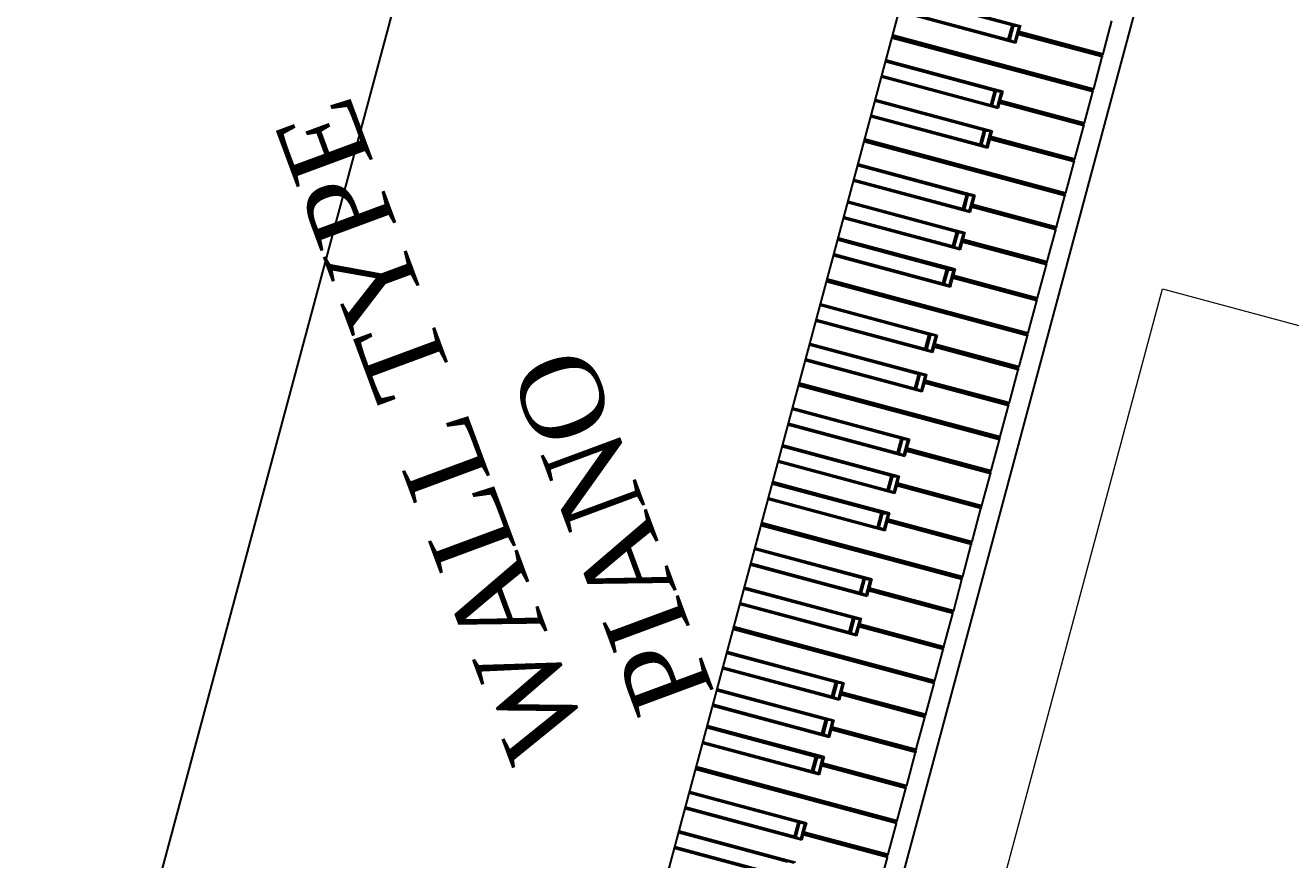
# Model space of a CAD drawing. Header units: millimetres. Extents: x 4980 to 19099, y 3891 to 5773.
# Drawn here: x 11253.5 to 11347.1, y 4398.4 to 4460.1 of the extents above; entities that cross this region are included whole.
import ezdxf

# ---------------------------------------------------------------- set-up
doc = ezdxf.new("R2010")
doc.units = ezdxf.units.MM
for name, color, linetype, lineweight in [('02_03 Stühle 3D_Stift_Nr__7', 7, 'Continuous', 25), ('no3_tefriş izdüşüm', 87, 'Continuous', 15), ('no3_yazı tefriş', 152, 'Continuous', 15)]:
    doc.layers.add(name, color=color, linetype=linetype, lineweight=lineweight)
doc.styles.add('yazı', font='arial.ttf')

# ---------------------------------------------------------------- blocks, each defined once
blk = doc.blocks.new('Piano4[1]', base_point=(-78646.3965, 22935.4099))
at = {"layer": '02_03 Stühle 3D_Stift_Nr__7', "linetype": 'Continuous'}
for p, q in [((-78646.9044, 22934.4132), (-78645.2321, 22935.5101)), ((-78646.715, 22934.2691), (-78645.17, 22935.2824)), ((-78645.5496, 22935.161), (-78645.6142, 22935.2595)), ((-78645.5635, 22935.1504), (-78645.6288, 22935.2499)), ((-78645.6279, 22935.2505), (-78645.5633, 22935.152)), ((-78645.6277, 22935.2506), (-78645.5663, 22935.1581)), ((-78645.6272, 22935.251), (-78645.5663, 22935.1581)), ((-78645.5546, 22935.1657), (-78645.6155, 22935.2586)), ((-78645.5386, 22935.0639), (-78645.6511, 22935.2353)), ((-78645.5383, 22935.0641), (-78645.6507, 22935.2355)), ((-78645.538, 22935.0644), (-78645.6504, 22935.2357)), ((-78645.5378, 22935.0645), (-78645.6502, 22935.2359)), ((-78645.6493, 22935.2364), (-78645.5369, 22935.0651)), ((-78645.6491, 22935.2366), (-78645.5367, 22935.0652)), ((-78645.6489, 22935.2368), (-78645.5364, 22935.0654)), ((-78645.6484, 22935.237), (-78645.536, 22935.0656)), ((-78645.6105, 22935.1291), (-78645.6714, 22935.222)), ((-78645.6061, 22935.1239), (-78645.6707, 22935.2224)), ((-78645.6698, 22935.223), (-78645.6046, 22935.1235)), ((-78645.6194, 22935.1138), (-78645.6846, 22935.2133)), ((-78645.6837, 22935.2139), (-78645.6191, 22935.1154)), ((-78645.6835, 22935.214), (-78645.6222, 22935.1214)), ((-78645.6831, 22935.2143), (-78645.6222, 22935.1214)), ((-78645.6442, 22935.107), (-78645.7051, 22935.1999)), ((-78645.6399, 22935.1018), (-78645.7045, 22935.2003)), ((-78645.7036, 22935.2009), (-78645.6383, 22935.1014)), ((-78645.6531, 22935.0917), (-78645.7183, 22935.1912)), ((-78645.7174, 22935.1918), (-78645.6528, 22935.0933)), ((-78645.7173, 22935.1919), (-78645.6559, 22935.0993)), ((-78645.7168, 22935.1922), (-78645.6559, 22935.0993)), ((-78645.6273, 22935.0058), (-78645.7397, 22935.1771)), ((-78645.627, 22935.006), (-78645.7394, 22935.1774)), ((-78645.6267, 22935.0062), (-78645.7391, 22935.1776)), ((-78645.6265, 22935.0063), (-78645.7389, 22935.1777)), ((-78645.738, 22935.1783), (-78645.6256, 22935.0069)), ((-78645.7378, 22935.1784), (-78645.6254, 22935.0071)), ((-78645.7375, 22935.1786), (-78645.6251, 22935.0072)), ((-78645.7371, 22935.1789), (-78645.6247, 22935.0075)), ((-78645.6992, 22935.0709), (-78645.7601, 22935.1638)), ((-78645.6948, 22935.0657), (-78645.7594, 22935.1642)), ((-78645.7585, 22935.1648), (-78645.6933, 22935.0653)), ((-78645.5663, 22935.1581), (-78645.5546, 22935.1657)), ((-78645.5659, 22935.1575), (-78645.5542, 22935.1651)), ((-78645.5657, 22935.1569), (-78645.5539, 22935.1647)), ((-78645.5654, 22935.1565), (-78645.5535, 22935.1643)), ((-78645.5633, 22935.152), (-78645.5496, 22935.161)), ((-78645.5542, 22935.1651), (-78645.5546, 22935.1657)), ((-78645.5539, 22935.1647), (-78645.5542, 22935.1651)), ((-78645.5535, 22935.1643), (-78645.5539, 22935.1647)), ((-78645.5535, 22935.1643), (-78645.5496, 22935.161)), ((-78645.5481, 22935.1606), (-78645.5533, 22935.1571)), ((-78645.708, 22935.0556), (-78645.7733, 22935.1551)), ((-78645.7724, 22935.1557), (-78645.7078, 22935.0572)), ((-78645.7717, 22935.1562), (-78645.7108, 22935.0633)), ((-78645.5663, 22935.1581), (-78645.5659, 22935.1575)), ((-78645.5659, 22935.1575), (-78645.5657, 22935.1569)), ((-78645.5657, 22935.1569), (-78645.5654, 22935.1565)), ((-78645.5654, 22935.1565), (-78645.5633, 22935.152)), ((-78645.556, 22935.1554), (-78645.5635, 22935.1504)), ((-78645.556, 22935.1554), (-78645.5556, 22935.1556)), ((-78645.5088, 22935.0835), (-78645.556, 22935.1554)), ((-78645.5556, 22935.1556), (-78645.5553, 22935.1558)), ((-78645.5084, 22935.0837), (-78645.5556, 22935.1556)), ((-78645.5553, 22935.1558), (-78645.5551, 22935.1559)), ((-78645.5082, 22935.0839), (-78645.5553, 22935.1558)), ((-78645.508, 22935.0841), (-78645.5551, 22935.1559)), ((-78645.5542, 22935.1565), (-78645.554, 22935.1567)), ((-78645.5542, 22935.1565), (-78645.507, 22935.0847)), ((-78645.554, 22935.1567), (-78645.5537, 22935.1569)), ((-78645.554, 22935.1567), (-78645.5068, 22935.0848)), ((-78645.5537, 22935.1569), (-78645.5533, 22935.1571)), ((-78645.5537, 22935.1569), (-78645.5066, 22935.085)), ((-78645.5533, 22935.1571), (-78645.5062, 22935.0852)), ((-78645.8042, 22935.1349), (-78645.7396, 22935.0364)), ((-78645.804, 22935.135), (-78645.7427, 22935.0424)), ((-78645.8036, 22935.1353), (-78645.7427, 22935.0424)), ((-78645.7309, 22935.0501), (-78645.7918, 22935.143)), ((-78645.7266, 22935.0449), (-78645.7912, 22935.1434)), ((-78645.7903, 22935.144), (-78645.725, 22935.0445)), ((-78645.7628, 22935.0292), (-78645.8237, 22935.1221)), ((-78645.7578, 22935.0244), (-78645.8224, 22935.1229)), ((-78645.8215, 22935.1235), (-78645.7562, 22935.024)), ((-78645.7399, 22935.0347), (-78645.8051, 22935.1342)), ((-78645.6222, 22935.1214), (-78645.6105, 22935.1291)), ((-78645.6218, 22935.1209), (-78645.6101, 22935.1285)), ((-78645.6215, 22935.1204), (-78645.6098, 22935.128)), ((-78645.6212, 22935.1199), (-78645.6094, 22935.1276)), ((-78645.6191, 22935.1154), (-78645.6061, 22935.1239)), ((-78645.6046, 22935.1235), (-78645.6122, 22935.1185)), ((-78645.6101, 22935.1285), (-78645.6105, 22935.1291)), ((-78645.6098, 22935.128), (-78645.6101, 22935.1285)), ((-78645.6094, 22935.1276), (-78645.6098, 22935.128)), ((-78645.6061, 22935.1239), (-78645.6094, 22935.1276)), ((-78645.7717, 22935.0139), (-78645.8369, 22935.1134)), ((-78645.836, 22935.114), (-78645.7714, 22935.0155)), ((-78645.8358, 22935.1141), (-78645.7744, 22935.0216)), ((-78645.8354, 22935.1144), (-78645.7744, 22935.0216)), ((-78645.6222, 22935.1214), (-78645.6218, 22935.1209)), ((-78645.6218, 22935.1209), (-78645.6215, 22935.1204)), ((-78645.6215, 22935.1204), (-78645.6212, 22935.1199)), ((-78645.6212, 22935.1199), (-78645.6191, 22935.1154)), ((-78645.6148, 22935.1168), (-78645.6194, 22935.1138)), ((-78645.6148, 22935.1168), (-78645.6144, 22935.1171)), ((-78645.5676, 22935.0449), (-78645.6148, 22935.1168)), ((-78645.6144, 22935.1171), (-78645.6141, 22935.1172)), ((-78645.5672, 22935.0452), (-78645.6144, 22935.1171)), ((-78645.6141, 22935.1172), (-78645.6139, 22935.1174)), ((-78645.567, 22935.0453), (-78645.6141, 22935.1172)), ((-78645.5667, 22935.0455), (-78645.6139, 22935.1174)), ((-78645.613, 22935.118), (-78645.6128, 22935.1181)), ((-78645.613, 22935.118), (-78645.5658, 22935.0461)), ((-78645.6128, 22935.1181), (-78645.6125, 22935.1183)), ((-78645.6128, 22935.1181), (-78645.5657, 22935.0462)), ((-78645.6122, 22935.1185), (-78645.6125, 22935.1183)), ((-78645.6125, 22935.1183), (-78645.5654, 22935.0464)), ((-78645.6122, 22935.1185), (-78645.565, 22935.0466)), ((-78645.7468, 22934.9274), (-78645.8592, 22935.0988)), ((-78645.7465, 22934.9276), (-78645.8589, 22935.099)), ((-78645.7461, 22934.9278), (-78645.8586, 22935.0992)), ((-78645.7459, 22934.928), (-78645.8583, 22935.0994)), ((-78645.8574, 22935.1), (-78645.745, 22934.9286)), ((-78645.8572, 22935.1001), (-78645.7448, 22934.9287)), ((-78645.8569, 22935.1003), (-78645.7445, 22934.9289)), ((-78645.8566, 22935.1005), (-78645.7442, 22934.9291)), ((-78645.6559, 22935.0993), (-78645.6442, 22935.107)), ((-78645.6559, 22935.0993), (-78645.6555, 22935.0987)), ((-78645.6555, 22935.0987), (-78645.6438, 22935.1064)), ((-78645.6555, 22935.0987), (-78645.6553, 22935.0982)), ((-78645.6553, 22935.0982), (-78645.6435, 22935.1059)), ((-78645.6553, 22935.0982), (-78645.655, 22935.0977)), ((-78645.655, 22935.0977), (-78645.6432, 22935.1055)), ((-78645.6528, 22935.0933), (-78645.655, 22935.0977)), ((-78645.6528, 22935.0933), (-78645.6399, 22935.1018)), ((-78645.6452, 22935.0969), (-78645.6449, 22935.097)), ((-78645.6449, 22935.097), (-78645.6447, 22935.0972)), ((-78645.5978, 22935.0252), (-78645.6449, 22935.097)), ((-78645.5975, 22935.0253), (-78645.6447, 22935.0972)), ((-78645.6438, 22935.1064), (-78645.6442, 22935.107)), ((-78645.6435, 22935.1059), (-78645.6438, 22935.1064)), ((-78645.6438, 22935.0978), (-78645.6435, 22935.0979)), ((-78645.6438, 22935.0978), (-78645.5966, 22935.0259)), ((-78645.6432, 22935.1055), (-78645.6435, 22935.1059)), ((-78645.6435, 22935.0979), (-78645.6433, 22935.0981)), ((-78645.6435, 22935.0979), (-78645.5964, 22935.0261)), ((-78645.6429, 22935.0984), (-78645.6433, 22935.0981)), ((-78645.6433, 22935.0981), (-78645.5961, 22935.0262)), ((-78645.6399, 22935.1018), (-78645.6432, 22935.1055)), ((-78645.6383, 22935.1014), (-78645.6429, 22935.0984)), ((-78645.6429, 22935.0984), (-78645.5957, 22935.0265)), ((-78645.5062, 22935.0852), (-78645.4781, 22935.1037)), ((-78645.8186, 22934.9926), (-78645.8795, 22935.0855)), ((-78645.8143, 22934.9874), (-78645.8789, 22935.0859)), ((-78645.878, 22935.0865), (-78645.8127, 22934.987)), ((-78645.6456, 22935.0966), (-78645.6531, 22935.0917)), ((-78645.6456, 22935.0966), (-78645.6452, 22935.0969)), ((-78645.5984, 22935.0247), (-78645.6456, 22935.0966)), ((-78645.598, 22935.025), (-78645.6452, 22935.0969)), ((-78645.5068, 22935.0848), (-78645.507, 22935.0847)), ((-78645.5068, 22935.0848), (-78645.5066, 22935.085)), ((-78645.5062, 22935.0852), (-78645.5066, 22935.085)), ((-78645.8275, 22934.9773), (-78645.8928, 22935.0768)), ((-78645.8919, 22935.0774), (-78645.8273, 22934.9789)), ((-78645.8917, 22935.0775), (-78645.8303, 22934.9849)), ((-78645.8912, 22935.0778), (-78645.8303, 22934.9849)), ((-78645.536, 22935.0656), (-78645.5088, 22935.0835)), ((-78645.5088, 22935.0835), (-78645.5084, 22935.0837)), ((-78645.5082, 22935.0839), (-78645.5084, 22935.0837)), ((-78645.508, 22935.0841), (-78645.5082, 22935.0839)), ((-78645.8523, 22934.9705), (-78645.9133, 22935.0633)), ((-78645.848, 22934.9653), (-78645.9126, 22935.0638)), ((-78645.9117, 22935.0644), (-78645.8464, 22934.9649)), ((-78645.7108, 22935.0633), (-78645.6992, 22935.0709)), ((-78645.7108, 22935.0633), (-78645.7104, 22935.0627)), ((-78645.7104, 22935.0627), (-78645.6988, 22935.0703)), ((-78645.7101, 22935.0622), (-78645.7104, 22935.0627)), ((-78645.7101, 22935.0622), (-78645.6985, 22935.0699)), ((-78645.7098, 22935.0617), (-78645.7101, 22935.0622)), ((-78645.7098, 22935.0617), (-78645.6981, 22935.0695)), ((-78645.7098, 22935.0617), (-78645.7078, 22935.0572)), ((-78645.7078, 22935.0572), (-78645.6948, 22935.0657)), ((-78645.7017, 22935.0598), (-78645.7015, 22935.0599)), ((-78645.7017, 22935.0598), (-78645.6545, 22934.9879)), ((-78645.7015, 22935.0599), (-78645.7012, 22935.0601)), ((-78645.7015, 22935.0599), (-78645.6544, 22934.988)), ((-78645.7009, 22935.0603), (-78645.7012, 22935.0601)), ((-78645.7012, 22935.0601), (-78645.654, 22934.9883)), ((-78645.6933, 22935.0653), (-78645.7009, 22935.0603)), ((-78645.7009, 22935.0603), (-78645.6537, 22934.9885)), ((-78645.6988, 22935.0703), (-78645.6992, 22935.0709)), ((-78645.6992, 22935.0709), (-78645.6981, 22935.0695)), ((-78645.6985, 22935.0699), (-78645.6988, 22935.0703)), ((-78645.6981, 22935.0695), (-78645.6985, 22935.0699)), ((-78645.6981, 22935.0695), (-78645.6948, 22935.0657)), ((-78645.565, 22935.0466), (-78645.5386, 22935.0639)), ((-78645.5386, 22935.0639), (-78645.5383, 22935.0641)), ((-78645.538, 22935.0644), (-78645.5383, 22935.0641)), ((-78645.538, 22935.0644), (-78645.5378, 22935.0645)), ((-78645.5369, 22935.0651), (-78645.5367, 22935.0652)), ((-78645.5367, 22935.0652), (-78645.5364, 22935.0654)), ((-78645.5364, 22935.0654), (-78645.536, 22935.0656)), ((-78645.8612, 22934.9552), (-78645.9265, 22935.0547)), ((-78645.9256, 22935.0553), (-78645.861, 22934.9567)), ((-78645.9254, 22935.0554), (-78645.864, 22934.9628)), ((-78645.9249, 22935.0557), (-78645.864, 22934.9628)), ((-78645.7427, 22935.0424), (-78645.7309, 22935.0501)), ((-78645.7423, 22935.0418), (-78645.7305, 22935.0495)), ((-78645.742, 22935.0413), (-78645.7302, 22935.049)), ((-78645.7417, 22935.0409), (-78645.7299, 22935.0486)), ((-78645.7305, 22935.0495), (-78645.7309, 22935.0501)), ((-78645.7302, 22935.049), (-78645.7305, 22935.0495)), ((-78645.7299, 22935.0486), (-78645.7302, 22935.049)), ((-78645.7299, 22935.0486), (-78645.7266, 22935.0449)), ((-78645.7035, 22935.0586), (-78645.708, 22935.0556)), ((-78645.7035, 22935.0586), (-78645.7031, 22935.0589)), ((-78645.6563, 22934.9868), (-78645.7035, 22935.0586)), ((-78645.7031, 22935.0589), (-78645.7028, 22935.0591)), ((-78645.6559, 22934.987), (-78645.7031, 22935.0589)), ((-78645.7028, 22935.0591), (-78645.7026, 22935.0592)), ((-78645.6557, 22934.9872), (-78645.7028, 22935.0591)), ((-78645.6554, 22934.9873), (-78645.7026, 22935.0592)), ((-78645.8355, 22934.8692), (-78645.9479, 22935.0406)), ((-78645.8351, 22934.8695), (-78645.9475, 22935.0409)), ((-78645.8348, 22934.8697), (-78645.9472, 22935.0411)), ((-78645.8346, 22934.8698), (-78645.947, 22935.0412)), ((-78645.9461, 22935.0418), (-78645.8337, 22934.8704)), ((-78645.9459, 22935.0419), (-78645.8335, 22934.8705)), ((-78645.9456, 22935.0421), (-78645.8332, 22934.8707)), ((-78645.9453, 22935.0423), (-78645.8329, 22934.871)), ((-78645.7427, 22935.0424), (-78645.7423, 22935.0418)), ((-78645.7423, 22935.0418), (-78645.742, 22935.0413)), ((-78645.742, 22935.0413), (-78645.7417, 22935.0409)), ((-78645.7417, 22935.0409), (-78645.7396, 22935.0364)), ((-78645.7334, 22935.039), (-78645.7399, 22935.0347)), ((-78645.7396, 22935.0364), (-78645.7266, 22935.0449)), ((-78645.7334, 22935.039), (-78645.7329, 22935.0393)), ((-78645.6862, 22934.9671), (-78645.7334, 22935.039)), ((-78645.7329, 22935.0393), (-78645.7326, 22935.0395)), ((-78645.6858, 22934.9674), (-78645.7329, 22935.0393)), ((-78645.7326, 22935.0395), (-78645.7325, 22935.0396)), ((-78645.6855, 22934.9676), (-78645.7326, 22935.0395)), ((-78645.6853, 22934.9677), (-78645.7325, 22935.0396)), ((-78645.7316, 22935.0402), (-78645.7313, 22935.0404)), ((-78645.7316, 22935.0402), (-78645.6844, 22934.9683)), ((-78645.7313, 22935.0404), (-78645.7311, 22935.0405)), ((-78645.7313, 22935.0404), (-78645.6842, 22934.9685)), ((-78645.7307, 22935.0408), (-78645.7311, 22935.0405)), ((-78645.7311, 22935.0405), (-78645.6839, 22934.9686)), ((-78645.725, 22935.0445), (-78645.7307, 22935.0408)), ((-78645.7307, 22935.0408), (-78645.6835, 22934.9689)), ((-78645.5957, 22935.0265), (-78645.5676, 22935.0449)), ((-78645.5672, 22935.0452), (-78645.5676, 22935.0449)), ((-78645.567, 22935.0453), (-78645.5672, 22935.0452)), ((-78645.5667, 22935.0455), (-78645.567, 22935.0453)), ((-78645.5658, 22935.0461), (-78645.5657, 22935.0462)), ((-78645.5657, 22935.0462), (-78645.5654, 22935.0464)), ((-78645.5654, 22935.0464), (-78645.565, 22935.0466)), ((-78645.9073, 22934.9344), (-78645.9682, 22935.0273)), ((-78645.903, 22934.9292), (-78645.9676, 22935.0277)), ((-78645.9667, 22935.0283), (-78645.9014, 22934.9288)), ((-78645.7744, 22935.0216), (-78645.7628, 22935.0292)), ((-78645.7741, 22935.021), (-78645.7624, 22935.0286)), ((-78645.7737, 22935.0205), (-78645.7621, 22935.0281)), ((-78645.7735, 22935.02), (-78645.7617, 22935.0277)), ((-78645.7714, 22935.0155), (-78645.7578, 22935.0244)), ((-78645.7624, 22935.0286), (-78645.7628, 22935.0292)), ((-78645.7621, 22935.0281), (-78645.7624, 22935.0286)), ((-78645.7617, 22935.0277), (-78645.7621, 22935.0281)), ((-78645.7617, 22935.0277), (-78645.7578, 22935.0244)), ((-78645.7562, 22935.024), (-78645.7614, 22935.0206)), ((-78645.6247, 22935.0075), (-78645.5984, 22935.0247)), ((-78645.598, 22935.025), (-78645.5984, 22935.0247)), ((-78645.5978, 22935.0252), (-78645.598, 22935.025)), ((-78645.5975, 22935.0253), (-78645.5978, 22935.0252)), ((-78645.5966, 22935.0259), (-78645.5964, 22935.0261)), ((-78645.5964, 22935.0261), (-78645.5961, 22935.0262)), ((-78645.5961, 22935.0262), (-78645.5957, 22935.0265)), ((-78645.9162, 22934.9191), (-78645.9815, 22935.0186)), ((-78645.9806, 22935.0192), (-78645.9159, 22934.9207)), ((-78645.9799, 22935.0196), (-78645.919, 22934.9268)), ((-78645.7744, 22935.0216), (-78645.7741, 22935.021)), ((-78645.7741, 22935.021), (-78645.7737, 22935.0205)), ((-78645.7737, 22935.0205), (-78645.7735, 22935.02)), ((-78645.7714, 22935.0155), (-78645.7735, 22935.02)), ((-78645.7641, 22935.0189), (-78645.7717, 22935.0139)), ((-78645.7641, 22935.0189), (-78645.7637, 22935.0191)), ((-78645.7169, 22934.947), (-78645.7641, 22935.0189)), ((-78645.7637, 22935.0191), (-78645.7634, 22935.0193)), ((-78645.7166, 22934.9472), (-78645.7637, 22935.0191)), ((-78645.7634, 22935.0193), (-78645.7632, 22935.0194)), ((-78645.7163, 22934.9474), (-78645.7634, 22935.0193)), ((-78645.7161, 22934.9475), (-78645.7632, 22935.0194)), ((-78645.7623, 22935.02), (-78645.7621, 22935.0202)), ((-78645.7623, 22935.02), (-78645.7152, 22934.9481)), ((-78645.7621, 22935.0202), (-78645.7619, 22935.0203)), ((-78645.7621, 22935.0202), (-78645.715, 22934.9483)), ((-78645.7614, 22935.0206), (-78645.7619, 22935.0203)), ((-78645.7619, 22935.0203), (-78645.7147, 22934.9485)), ((-78645.7614, 22935.0206), (-78645.7143, 22934.9487)), ((-78645.948, 22934.8983), (-78646.0132, 22934.9978)), ((-78646.0123, 22934.9984), (-78645.9477, 22934.8999)), ((-78646.0121, 22934.9985), (-78645.9508, 22934.9059)), ((-78646.0117, 22934.9988), (-78645.9508, 22934.9059)), ((-78645.9391, 22934.9136), (-78646, 22935.0065)), ((-78645.9347, 22934.9084), (-78645.9993, 22935.0069)), ((-78645.9984, 22935.0075), (-78645.9332, 22934.908)), ((-78645.6537, 22934.9885), (-78645.6273, 22935.0058)), ((-78645.627, 22935.006), (-78645.6273, 22935.0058)), ((-78645.6267, 22935.0062), (-78645.627, 22935.006)), ((-78645.6267, 22935.0062), (-78645.6265, 22935.0063)), ((-78645.6256, 22935.0069), (-78645.6254, 22935.0071)), ((-78645.6254, 22935.0071), (-78645.6251, 22935.0072)), ((-78645.6251, 22935.0072), (-78645.6247, 22935.0075)), ((-78645.9709, 22934.8927), (-78646.0318, 22934.9856)), ((-78645.9659, 22934.8879), (-78646.0305, 22934.9864)), ((-78646.0296, 22934.987), (-78645.9644, 22934.8875)), ((-78645.8303, 22934.9849), (-78645.8186, 22934.9926)), ((-78645.8303, 22934.9849), (-78645.8299, 22934.9843)), ((-78645.8299, 22934.9843), (-78645.8182, 22934.992)), ((-78645.8296, 22934.9838), (-78645.8178, 22934.9916)), ((-78645.8293, 22934.9834), (-78645.8175, 22934.9911)), ((-78645.8273, 22934.9789), (-78645.8143, 22934.9874)), ((-78645.8127, 22934.987), (-78645.8202, 22934.982)), ((-78645.8182, 22934.992), (-78645.8186, 22934.9926)), ((-78645.8178, 22934.9916), (-78645.8182, 22934.992)), ((-78645.8175, 22934.9911), (-78645.8178, 22934.9916)), ((-78645.8143, 22934.9874), (-78645.8175, 22934.9911)), ((-78645.6835, 22934.9689), (-78645.6563, 22934.9868)), ((-78645.6563, 22934.9868), (-78645.6559, 22934.987)), ((-78645.6557, 22934.9872), (-78645.6559, 22934.987)), ((-78645.6554, 22934.9873), (-78645.6557, 22934.9872)), ((-78645.6544, 22934.988), (-78645.6545, 22934.9879)), ((-78645.6544, 22934.988), (-78645.654, 22934.9883)), ((-78645.654, 22934.9883), (-78645.6537, 22934.9885)), ((-78645.9798, 22934.8774), (-78646.0451, 22934.9769)), ((-78646.0442, 22934.9775), (-78645.9796, 22934.879)), ((-78646.044, 22934.9776), (-78645.9826, 22934.885)), ((-78646.0435, 22934.9779), (-78645.9826, 22934.885)), ((-78645.8299, 22934.9843), (-78645.8296, 22934.9838)), ((-78645.8296, 22934.9838), (-78645.8293, 22934.9834)), ((-78645.8293, 22934.9834), (-78645.8273, 22934.9789)), ((-78645.8229, 22934.9803), (-78645.8275, 22934.9773)), ((-78645.8229, 22934.9803), (-78645.8225, 22934.9805)), ((-78645.7758, 22934.9084), (-78645.8229, 22934.9803)), ((-78645.8225, 22934.9805), (-78645.8223, 22934.9807)), ((-78645.7754, 22934.9087), (-78645.8225, 22934.9805)), ((-78645.8223, 22934.9807), (-78645.822, 22934.9809)), ((-78645.7751, 22934.9088), (-78645.8223, 22934.9807)), ((-78645.7749, 22934.909), (-78645.822, 22934.9809)), ((-78645.8211, 22934.9815), (-78645.8209, 22934.9816)), ((-78645.8211, 22934.9815), (-78645.774, 22934.9096)), ((-78645.8209, 22934.9816), (-78645.8206, 22934.9818)), ((-78645.8209, 22934.9816), (-78645.7737, 22934.9097)), ((-78645.8202, 22934.982), (-78645.8206, 22934.9818)), ((-78645.8206, 22934.9818), (-78645.7735, 22934.9099)), ((-78645.8202, 22934.982), (-78645.7731, 22934.9102)), ((-78645.955, 22934.7909), (-78646.0674, 22934.9623)), ((-78645.9545, 22934.7912), (-78646.0669, 22934.9625)), ((-78645.9543, 22934.7913), (-78646.0667, 22934.9627)), ((-78645.9541, 22934.7915), (-78646.0665, 22934.9629)), ((-78646.0656, 22934.9635), (-78645.9532, 22934.7921)), ((-78646.0654, 22934.9636), (-78645.953, 22934.7922)), ((-78646.0651, 22934.9638), (-78645.9527, 22934.7924)), ((-78646.0647, 22934.964), (-78645.9523, 22934.7927)), ((-78645.864, 22934.9628), (-78645.8523, 22934.9705)), ((-78645.864, 22934.9628), (-78645.8636, 22934.9622)), ((-78645.8636, 22934.9622), (-78645.852, 22934.9699)), ((-78645.8636, 22934.9622), (-78645.8633, 22934.9617)), ((-78645.8633, 22934.9617), (-78645.8516, 22934.9694)), ((-78645.8633, 22934.9617), (-78645.8631, 22934.9612)), ((-78645.8631, 22934.9612), (-78645.8513, 22934.9689)), ((-78645.861, 22934.9567), (-78645.8631, 22934.9612)), ((-78645.8536, 22934.9601), (-78645.8612, 22934.9552)), ((-78645.861, 22934.9567), (-78645.848, 22934.9653)), ((-78645.8536, 22934.9601), (-78645.8533, 22934.9603)), ((-78645.8065, 22934.8883), (-78645.8536, 22934.9601)), ((-78645.8533, 22934.9603), (-78645.853, 22934.9606)), ((-78645.8062, 22934.8885), (-78645.8533, 22934.9603)), ((-78645.853, 22934.9606), (-78645.8528, 22934.9607)), ((-78645.8058, 22934.8887), (-78645.853, 22934.9606)), ((-78645.8057, 22934.8888), (-78645.8528, 22934.9607)), ((-78645.852, 22934.9699), (-78645.8523, 22934.9705)), ((-78645.8516, 22934.9694), (-78645.852, 22934.9699)), ((-78645.8519, 22934.9613), (-78645.8517, 22934.9614)), ((-78645.8519, 22934.9613), (-78645.8048, 22934.8894)), ((-78645.8517, 22934.9614), (-78645.8514, 22934.9616)), ((-78645.8517, 22934.9614), (-78645.8045, 22934.8895)), ((-78645.8513, 22934.9689), (-78645.8516, 22934.9694)), ((-78645.851, 22934.9618), (-78645.8514, 22934.9616)), ((-78645.8514, 22934.9616), (-78645.8043, 22934.8897)), ((-78645.848, 22934.9653), (-78645.8513, 22934.9689)), ((-78645.8464, 22934.9649), (-78645.851, 22934.9618)), ((-78645.851, 22934.9618), (-78645.8039, 22934.89)), ((-78645.7143, 22934.9487), (-78645.6862, 22934.9671)), ((-78645.6862, 22934.9671), (-78645.6858, 22934.9674)), ((-78645.6855, 22934.9676), (-78645.6858, 22934.9674)), ((-78645.6853, 22934.9677), (-78645.6855, 22934.9676)), ((-78645.6844, 22934.9683), (-78645.6842, 22934.9685)), ((-78645.6842, 22934.9685), (-78645.6839, 22934.9686)), ((-78645.6839, 22934.9686), (-78645.6835, 22934.9689)), ((-78646.0267, 22934.8561), (-78646.0876, 22934.949)), ((-78646.0224, 22934.8509), (-78646.087, 22934.9494)), ((-78646.0861, 22934.95), (-78646.0208, 22934.8505)), ((-78645.7163, 22934.9474), (-78645.7166, 22934.9472)), ((-78645.7161, 22934.9475), (-78645.7163, 22934.9474)), ((-78645.7152, 22934.9481), (-78645.715, 22934.9483)), ((-78645.715, 22934.9483), (-78645.7147, 22934.9485)), ((-78645.7147, 22934.9485), (-78645.7143, 22934.9487)), ((-78646.0357, 22934.8408), (-78646.1009, 22934.9403)), ((-78646.0999, 22934.9409), (-78646.0353, 22934.8424)), ((-78646.0381, 22934.8478), (-78646.0998, 22934.941)), ((-78646.0997, 22934.941), (-78646.0384, 22934.8485)), ((-78646.0993, 22934.9413), (-78646.0384, 22934.8485)), ((-78645.7442, 22934.9291), (-78645.7169, 22934.947)), ((-78645.7169, 22934.947), (-78645.7166, 22934.9472)), ((-78646.0605, 22934.8339), (-78646.1214, 22934.9268)), ((-78646.0562, 22934.8287), (-78646.1208, 22934.9272)), ((-78646.1199, 22934.9278), (-78646.0546, 22934.8283)), ((-78645.919, 22934.9268), (-78645.9073, 22934.9344)), ((-78645.919, 22934.9268), (-78645.9186, 22934.9262)), ((-78645.9186, 22934.9262), (-78645.9068, 22934.9339)), ((-78645.9183, 22934.9257), (-78645.9186, 22934.9262)), ((-78645.9183, 22934.9257), (-78645.9065, 22934.9334)), ((-78645.918, 22934.9252), (-78645.9183, 22934.9257)), ((-78645.918, 22934.9252), (-78645.9062, 22934.9329)), ((-78645.918, 22934.9252), (-78645.9159, 22934.9207)), ((-78645.9159, 22934.9207), (-78645.903, 22934.9292)), ((-78645.9112, 22934.9224), (-78645.911, 22934.9225)), ((-78645.911, 22934.9225), (-78645.9107, 22934.9227)), ((-78645.8638, 22934.8507), (-78645.911, 22934.9225)), ((-78645.8636, 22934.8508), (-78645.9107, 22934.9227)), ((-78645.9098, 22934.9233), (-78645.9096, 22934.9234)), ((-78645.9098, 22934.9233), (-78645.8627, 22934.8514)), ((-78645.9096, 22934.9234), (-78645.9093, 22934.9236)), ((-78645.9096, 22934.9234), (-78645.8624, 22934.8516)), ((-78645.9089, 22934.9239), (-78645.9093, 22934.9236)), ((-78645.9093, 22934.9236), (-78645.8622, 22934.8517)), ((-78645.9014, 22934.9288), (-78645.9089, 22934.9239)), ((-78645.9089, 22934.9239), (-78645.8618, 22934.852)), ((-78645.9068, 22934.9339), (-78645.9073, 22934.9344)), ((-78645.9065, 22934.9334), (-78645.9068, 22934.9339)), ((-78645.9062, 22934.9329), (-78645.9065, 22934.9334)), ((-78645.9062, 22934.9329), (-78645.903, 22934.9292)), ((-78645.7731, 22934.9102), (-78645.7468, 22934.9274)), ((-78645.7465, 22934.9276), (-78645.7468, 22934.9274)), ((-78645.7461, 22934.9278), (-78645.7465, 22934.9276)), ((-78645.7461, 22934.9278), (-78645.7459, 22934.928)), ((-78645.745, 22934.9286), (-78645.7448, 22934.9287)), ((-78645.7448, 22934.9287), (-78645.7445, 22934.9289)), ((-78645.7445, 22934.9289), (-78645.7442, 22934.9291)), ((-78646.0694, 22934.8186), (-78646.1346, 22934.9181)), ((-78646.1337, 22934.9187), (-78646.0691, 22934.8202)), ((-78646.1335, 22934.9189), (-78646.0722, 22934.8263)), ((-78646.1331, 22934.9192), (-78646.0722, 22934.8263)), ((-78645.9508, 22934.9059), (-78645.9391, 22934.9136)), ((-78645.9504, 22934.9053), (-78645.9387, 22934.913)), ((-78645.95, 22934.9048), (-78645.9384, 22934.9125)), ((-78645.9498, 22934.9043), (-78645.9381, 22934.9121)), ((-78645.9387, 22934.913), (-78645.9391, 22934.9136)), ((-78645.9384, 22934.9125), (-78645.9387, 22934.913)), ((-78645.9381, 22934.9121), (-78645.9384, 22934.9125)), ((-78645.9381, 22934.9121), (-78645.9347, 22934.9084)), ((-78645.9116, 22934.9221), (-78645.9162, 22934.9191)), ((-78645.9116, 22934.9221), (-78645.9112, 22934.9224)), ((-78645.8645, 22934.8502), (-78645.9116, 22934.9221)), ((-78645.8641, 22934.8505), (-78645.9112, 22934.9224)), ((-78645.7735, 22934.9099), (-78645.7731, 22934.9102)), ((-78646.0436, 22934.7327), (-78646.156, 22934.9041)), ((-78646.0432, 22934.733), (-78646.1556, 22934.9044)), ((-78646.043, 22934.7332), (-78646.1554, 22934.9045)), ((-78646.0427, 22934.7333), (-78646.1551, 22934.9047)), ((-78646.1542, 22934.9053), (-78646.0418, 22934.7339)), ((-78646.1541, 22934.9054), (-78646.0417, 22934.734)), ((-78646.1538, 22934.9056), (-78646.0413, 22934.7342)), ((-78646.1533, 22934.9059), (-78646.0409, 22934.7345)), ((-78645.9508, 22934.9059), (-78645.9504, 22934.9053)), ((-78645.9504, 22934.9053), (-78645.95, 22934.9048)), ((-78645.95, 22934.9048), (-78645.9498, 22934.9043)), ((-78645.9498, 22934.9043), (-78645.9477, 22934.8999)), ((-78645.9414, 22934.9026), (-78645.948, 22934.8983)), ((-78645.9477, 22934.8999), (-78645.9347, 22934.9084)), ((-78645.9414, 22934.9026), (-78645.9411, 22934.9028)), ((-78645.8943, 22934.8307), (-78645.9414, 22934.9026)), ((-78645.9411, 22934.9028), (-78645.9408, 22934.903)), ((-78645.8939, 22934.8309), (-78645.9411, 22934.9028)), ((-78645.9408, 22934.903), (-78645.9406, 22934.9031)), ((-78645.8936, 22934.8311), (-78645.9408, 22934.903)), ((-78645.8935, 22934.8312), (-78645.9406, 22934.9031)), ((-78645.9397, 22934.9037), (-78645.9395, 22934.9038)), ((-78645.9397, 22934.9037), (-78645.8926, 22934.8318)), ((-78645.9395, 22934.9038), (-78645.9392, 22934.904)), ((-78645.9395, 22934.9038), (-78645.8923, 22934.832)), ((-78645.9388, 22934.9043), (-78645.9392, 22934.904)), ((-78645.9392, 22934.904), (-78645.8921, 22934.8321)), ((-78645.9332, 22934.908), (-78645.9388, 22934.9043)), ((-78645.9388, 22934.9043), (-78645.8917, 22934.8324)), ((-78645.8039, 22934.89), (-78645.7758, 22934.9084)), ((-78645.7754, 22934.9087), (-78645.7758, 22934.9084)), ((-78645.7751, 22934.9088), (-78645.7754, 22934.9087)), ((-78645.7749, 22934.909), (-78645.7751, 22934.9088)), ((-78645.7737, 22934.9097), (-78645.774, 22934.9096)), ((-78645.7737, 22934.9097), (-78645.7735, 22934.9099)), ((-78646.1154, 22934.7979), (-78646.1763, 22934.8908)), ((-78646.111, 22934.7927), (-78646.1756, 22934.8913)), ((-78646.1747, 22934.8918), (-78646.1095, 22934.7923)), ((-78645.9826, 22934.885), (-78645.9709, 22934.8927)), ((-78645.9826, 22934.885), (-78645.9822, 22934.8844)), ((-78645.9822, 22934.8844), (-78645.9705, 22934.8921)), ((-78645.9819, 22934.884), (-78645.9701, 22934.8917)), ((-78645.9816, 22934.8835), (-78645.9698, 22934.8912)), ((-78645.9796, 22934.879), (-78645.9659, 22934.8879)), ((-78645.9705, 22934.8921), (-78645.9709, 22934.8927)), ((-78645.9701, 22934.8917), (-78645.9705, 22934.8921)), ((-78645.9698, 22934.8912), (-78645.9701, 22934.8917)), ((-78645.9698, 22934.8912), (-78645.9659, 22934.8879)), ((-78645.9644, 22934.8875), (-78645.9696, 22934.8841)), ((-78645.8329, 22934.871), (-78645.8065, 22934.8883)), ((-78645.8062, 22934.8885), (-78645.8065, 22934.8883)), ((-78645.8058, 22934.8887), (-78645.8062, 22934.8885)), ((-78645.8057, 22934.8888), (-78645.8058, 22934.8887)), ((-78645.8048, 22934.8894), (-78645.8045, 22934.8895)), ((-78645.8045, 22934.8895), (-78645.8043, 22934.8897)), ((-78645.8043, 22934.8897), (-78645.8039, 22934.89)), ((-78646.1243, 22934.7826), (-78646.1896, 22934.8821)), ((-78646.1886, 22934.8827), (-78646.124, 22934.7842)), ((-78646.188, 22934.8832), (-78646.1271, 22934.7903)), ((-78645.9822, 22934.8844), (-78645.9819, 22934.884)), ((-78645.9819, 22934.884), (-78645.9816, 22934.8835)), ((-78645.9796, 22934.879), (-78645.9816, 22934.8835)), ((-78645.9722, 22934.8824), (-78645.9798, 22934.8774)), ((-78645.9722, 22934.8824), (-78645.9719, 22934.8826)), ((-78645.9251, 22934.8105), (-78645.9722, 22934.8824)), ((-78645.9719, 22934.8826), (-78645.9715, 22934.8828)), ((-78645.9247, 22934.8107), (-78645.9719, 22934.8826)), ((-78645.9715, 22934.8828), (-78645.9714, 22934.8829)), ((-78645.9244, 22934.8109), (-78645.9715, 22934.8828)), ((-78645.9242, 22934.811), (-78645.9714, 22934.8829)), ((-78645.9704, 22934.8835), (-78645.9702, 22934.8837)), ((-78645.9704, 22934.8835), (-78645.9233, 22934.8117)), ((-78645.9702, 22934.8837), (-78645.9699, 22934.8839)), ((-78645.9702, 22934.8837), (-78645.9231, 22934.8118)), ((-78645.9696, 22934.8841), (-78645.9699, 22934.8839)), ((-78645.9699, 22934.8839), (-78645.9228, 22934.812)), ((-78645.9696, 22934.8841), (-78645.9224, 22934.8122)), ((-78646.1561, 22934.7618), (-78646.2214, 22934.8613)), ((-78646.2205, 22934.8618), (-78646.1559, 22934.7633)), ((-78646.2203, 22934.862), (-78646.1589, 22934.7694)), ((-78646.2198, 22934.8623), (-78646.1589, 22934.7694)), ((-78646.1472, 22934.7771), (-78646.2081, 22934.8699)), ((-78646.1429, 22934.7719), (-78646.2075, 22934.8704)), ((-78646.2066, 22934.871), (-78646.1413, 22934.7714)), ((-78645.8618, 22934.852), (-78645.8355, 22934.8692)), ((-78645.8355, 22934.8692), (-78645.8351, 22934.8695)), ((-78645.8348, 22934.8697), (-78645.8351, 22934.8695)), ((-78645.8346, 22934.8698), (-78645.8348, 22934.8697)), ((-78645.8337, 22934.8704), (-78645.8335, 22934.8705)), ((-78645.8335, 22934.8705), (-78645.8332, 22934.8707)), ((-78645.8332, 22934.8707), (-78645.8329, 22934.871)), ((-78646.179, 22934.7562), (-78646.2399, 22934.8491)), ((-78646.1741, 22934.7514), (-78646.2387, 22934.8499)), ((-78646.2377, 22934.8505), (-78646.1724, 22934.751)), ((-78646.0384, 22934.8485), (-78646.0267, 22934.8561)), ((-78646.0384, 22934.8485), (-78646.0381, 22934.8478)), ((-78646.0381, 22934.8478), (-78646.0263, 22934.8555)), ((-78646.0381, 22934.8478), (-78646.0377, 22934.8473)), ((-78646.0377, 22934.8473), (-78646.026, 22934.855)), ((-78646.0374, 22934.8469), (-78646.0257, 22934.8546)), ((-78646.0353, 22934.8424), (-78646.0224, 22934.8509)), ((-78646.0208, 22934.8505), (-78646.0284, 22934.8455)), ((-78646.0263, 22934.8555), (-78646.0267, 22934.8561)), ((-78646.026, 22934.855), (-78646.0263, 22934.8555)), ((-78646.0257, 22934.8546), (-78646.026, 22934.855)), ((-78646.0257, 22934.8546), (-78646.0224, 22934.8509)), ((-78645.8917, 22934.8324), (-78645.8645, 22934.8502)), ((-78645.8641, 22934.8505), (-78645.8645, 22934.8502)), ((-78645.8638, 22934.8507), (-78645.8641, 22934.8505)), ((-78645.8636, 22934.8508), (-78645.8638, 22934.8507)), ((-78645.8627, 22934.8514), (-78645.8624, 22934.8516)), ((-78645.8624, 22934.8516), (-78645.8622, 22934.8517)), ((-78645.8622, 22934.8517), (-78645.8618, 22934.852)), ((-78646.1879, 22934.7409), (-78646.2532, 22934.8404)), ((-78646.2522, 22934.841), (-78646.1876, 22934.7425)), ((-78646.2521, 22934.8411), (-78646.1907, 22934.7485)), ((-78646.2517, 22934.8414), (-78646.1907, 22934.7485)), ((-78646.0377, 22934.8473), (-78646.0374, 22934.8469)), ((-78646.0374, 22934.8469), (-78646.0353, 22934.8424)), ((-78646.031, 22934.8438), (-78646.0357, 22934.8408)), ((-78646.0307, 22934.844), (-78646.031, 22934.8438)), ((-78645.9839, 22934.7719), (-78646.031, 22934.8438)), ((-78646.0307, 22934.844), (-78646.0303, 22934.8442)), ((-78645.9835, 22934.7721), (-78646.0307, 22934.844)), ((-78646.0303, 22934.8442), (-78646.0302, 22934.8443)), ((-78645.9832, 22934.7724), (-78646.0303, 22934.8442)), ((-78645.983, 22934.7725), (-78646.0302, 22934.8443)), ((-78646.0293, 22934.8449), (-78646.029, 22934.8451)), ((-78646.0293, 22934.8449), (-78645.9821, 22934.7731)), ((-78646.029, 22934.8451), (-78646.0288, 22934.8453)), ((-78646.029, 22934.8451), (-78645.9819, 22934.7732)), ((-78646.0284, 22934.8455), (-78646.0288, 22934.8453)), ((-78646.0288, 22934.8453), (-78645.9817, 22934.7734)), ((-78646.0284, 22934.8455), (-78645.9812, 22934.7736)), ((-78646.1631, 22934.6544), (-78646.2755, 22934.8257)), ((-78646.1627, 22934.6546), (-78646.2751, 22934.826)), ((-78646.1624, 22934.6548), (-78646.2748, 22934.8262)), ((-78646.1622, 22934.655), (-78646.2746, 22934.8263)), ((-78646.2737, 22934.8269), (-78646.1613, 22934.6555)), ((-78646.2735, 22934.8271), (-78646.1611, 22934.6557)), ((-78646.2732, 22934.8272), (-78646.1608, 22934.6559)), ((-78646.2728, 22934.8275), (-78646.1604, 22934.6561)), ((-78646.0722, 22934.8263), (-78646.0605, 22934.8339)), ((-78646.0722, 22934.8263), (-78646.0718, 22934.8257)), ((-78646.0718, 22934.8257), (-78646.0601, 22934.8333)), ((-78646.0718, 22934.8257), (-78646.0715, 22934.8252)), ((-78646.0715, 22934.8252), (-78646.0598, 22934.8329)), ((-78646.0715, 22934.8252), (-78646.0712, 22934.8247)), ((-78646.0712, 22934.8247), (-78646.0594, 22934.8325)), ((-78646.0712, 22934.8247), (-78646.0691, 22934.8202)), ((-78646.0618, 22934.8236), (-78646.0694, 22934.8186)), ((-78646.0691, 22934.8202), (-78646.0562, 22934.8287)), ((-78646.0618, 22934.8236), (-78646.0615, 22934.8238)), ((-78646.0146, 22934.7517), (-78646.0618, 22934.8236)), ((-78646.0615, 22934.8238), (-78646.0611, 22934.824)), ((-78646.0143, 22934.752), (-78646.0615, 22934.8238)), ((-78646.0611, 22934.824), (-78646.061, 22934.8242)), ((-78646.014, 22934.7522), (-78646.0611, 22934.824)), ((-78646.0138, 22934.7523), (-78646.061, 22934.8242)), ((-78646.0601, 22934.8333), (-78646.0605, 22934.8339)), ((-78646.0598, 22934.8329), (-78646.0601, 22934.8333)), ((-78646.06, 22934.8248), (-78646.0598, 22934.8249)), ((-78646.06, 22934.8248), (-78646.0128, 22934.7529)), ((-78646.0594, 22934.8325), (-78646.0598, 22934.8329)), ((-78646.0598, 22934.8249), (-78646.0595, 22934.8251)), ((-78646.0598, 22934.8249), (-78646.0127, 22934.753)), ((-78646.0592, 22934.8253), (-78646.0595, 22934.8251)), ((-78646.0595, 22934.8251), (-78646.0124, 22934.7532)), ((-78646.0594, 22934.8325), (-78646.0562, 22934.8287)), ((-78646.0546, 22934.8283), (-78646.0592, 22934.8253)), ((-78646.0592, 22934.8253), (-78646.012, 22934.7534)), ((-78645.9224, 22934.8122), (-78645.8943, 22934.8307)), ((-78645.8939, 22934.8309), (-78645.8943, 22934.8307)), ((-78645.8936, 22934.8311), (-78645.8939, 22934.8309)), ((-78645.8935, 22934.8312), (-78645.8936, 22934.8311)), ((-78645.8926, 22934.8318), (-78645.8923, 22934.832)), ((-78645.8923, 22934.832), (-78645.8921, 22934.8321)), ((-78645.8921, 22934.8321), (-78645.8917, 22934.8324)), ((-78646.2348, 22934.7196), (-78646.2958, 22934.8125)), ((-78646.2305, 22934.7144), (-78646.2951, 22934.8129)), ((-78646.2942, 22934.8135), (-78646.2289, 22934.714)), ((-78645.9523, 22934.7927), (-78645.9251, 22934.8105)), ((-78645.9247, 22934.8107), (-78645.9251, 22934.8105)), ((-78645.9244, 22934.8109), (-78645.9247, 22934.8107)), ((-78645.9242, 22934.811), (-78645.9244, 22934.8109)), ((-78645.9233, 22934.8117), (-78645.9231, 22934.8118)), ((-78645.9231, 22934.8118), (-78645.9228, 22934.812)), ((-78645.9228, 22934.812), (-78645.9224, 22934.8122)), ((-78646.2437, 22934.7043), (-78646.309, 22934.8038)), ((-78646.3081, 22934.8044), (-78646.2435, 22934.7059)), ((-78646.3079, 22934.8045), (-78646.2465, 22934.7119)), ((-78646.3074, 22934.8048), (-78646.2465, 22934.7119)), ((-78646.1271, 22934.7903), (-78646.1154, 22934.7979)), ((-78646.115, 22934.7974), (-78646.1154, 22934.7979)), ((-78646.2687, 22934.6974), (-78646.3296, 22934.7903)), ((-78646.2643, 22934.6922), (-78646.3289, 22934.7907)), ((-78646.3279, 22934.7914), (-78646.2627, 22934.6919)), ((-78646.1271, 22934.7903), (-78646.1267, 22934.7897)), ((-78646.1264, 22934.7892), (-78646.1271, 22934.7903)), ((-78646.1267, 22934.7897), (-78646.115, 22934.7974)), ((-78646.1264, 22934.7892), (-78646.1267, 22934.7897)), ((-78646.1264, 22934.7892), (-78646.1147, 22934.7969)), ((-78646.1261, 22934.7887), (-78646.1264, 22934.7892)), ((-78646.1261, 22934.7887), (-78646.1144, 22934.7964)), ((-78646.1261, 22934.7887), (-78646.124, 22934.7842)), ((-78646.1197, 22934.7856), (-78646.1243, 22934.7826)), ((-78646.124, 22934.7842), (-78646.111, 22934.7927)), ((-78646.1194, 22934.7859), (-78646.1197, 22934.7856)), ((-78646.0725, 22934.7138), (-78646.1197, 22934.7856)), ((-78646.1194, 22934.7859), (-78646.119, 22934.7861)), ((-78646.0722, 22934.714), (-78646.1194, 22934.7859)), ((-78646.119, 22934.7861), (-78646.1189, 22934.7862)), ((-78646.0719, 22934.7142), (-78646.119, 22934.7861)), ((-78646.0717, 22934.7143), (-78646.1189, 22934.7862)), ((-78646.118, 22934.7868), (-78646.1177, 22934.7869)), ((-78646.118, 22934.7868), (-78646.0708, 22934.7149)), ((-78646.1177, 22934.7869), (-78646.1175, 22934.7871)), ((-78646.1177, 22934.7869), (-78646.0706, 22934.715)), ((-78646.1171, 22934.7874), (-78646.1175, 22934.7871)), ((-78646.1175, 22934.7871), (-78646.0703, 22934.7152)), ((-78646.1095, 22934.7923), (-78646.1171, 22934.7874)), ((-78646.1171, 22934.7874), (-78646.0699, 22934.7155)), ((-78646.1147, 22934.7969), (-78646.115, 22934.7974)), ((-78646.1144, 22934.7964), (-78646.1147, 22934.7969)), ((-78646.111, 22934.7927), (-78646.1144, 22934.7964)), ((-78645.9812, 22934.7736), (-78645.955, 22934.7909)), ((-78645.955, 22934.7909), (-78645.9545, 22934.7912)), ((-78645.9545, 22934.7912), (-78645.9543, 22934.7913)), ((-78645.9543, 22934.7913), (-78645.9541, 22934.7915)), ((-78645.9532, 22934.7921), (-78645.953, 22934.7922)), ((-78645.953, 22934.7922), (-78645.9527, 22934.7924)), ((-78645.9527, 22934.7924), (-78645.9523, 22934.7927)), ((-78646.2775, 22934.6821), (-78646.3428, 22934.7816)), ((-78646.3419, 22934.7822), (-78646.2773, 22934.6837)), ((-78646.3417, 22934.7823), (-78646.2803, 22934.6898)), ((-78646.3412, 22934.7826), (-78646.2803, 22934.6898)), ((-78646.1589, 22934.7694), (-78646.1472, 22934.7771)), ((-78646.1585, 22934.7688), (-78646.1468, 22934.7765)), ((-78646.1582, 22934.7683), (-78646.1465, 22934.776)), ((-78646.1579, 22934.7679), (-78646.1461, 22934.7756)), ((-78646.1468, 22934.7765), (-78646.1472, 22934.7771)), ((-78646.1465, 22934.776), (-78646.1468, 22934.7765)), ((-78646.1461, 22934.7756), (-78646.1465, 22934.776)), ((-78646.1429, 22934.7719), (-78646.1461, 22934.7756)), ((-78645.9819, 22934.7732), (-78645.9821, 22934.7731)), ((-78645.9819, 22934.7732), (-78645.9817, 22934.7734)), ((-78645.9817, 22934.7734), (-78645.9812, 22934.7736)), ((-78646.1589, 22934.7694), (-78646.1585, 22934.7688)), ((-78646.1585, 22934.7688), (-78646.1582, 22934.7683)), ((-78646.1582, 22934.7683), (-78646.1579, 22934.7679)), ((-78646.1559, 22934.7633), (-78646.1579, 22934.7679)), ((-78646.1496, 22934.766), (-78646.1561, 22934.7618)), ((-78646.1559, 22934.7633), (-78646.1429, 22934.7719)), ((-78646.1496, 22934.766), (-78646.1492, 22934.7663)), ((-78646.1024, 22934.6942), (-78646.1496, 22934.766)), ((-78646.1492, 22934.7663), (-78646.1489, 22934.7665)), ((-78646.102, 22934.6944), (-78646.1492, 22934.7663)), ((-78646.1489, 22934.7665), (-78646.1487, 22934.7666)), ((-78646.1018, 22934.6946), (-78646.1489, 22934.7665)), ((-78646.1015, 22934.6948), (-78646.1487, 22934.7666)), ((-78646.1478, 22934.7672), (-78646.1476, 22934.7673)), ((-78646.1478, 22934.7672), (-78646.1006, 22934.6953)), ((-78646.1476, 22934.7673), (-78646.1473, 22934.7675)), ((-78646.1476, 22934.7673), (-78646.1005, 22934.6954)), ((-78646.147, 22934.7678), (-78646.1473, 22934.7675)), ((-78646.1473, 22934.7675), (-78646.1001, 22934.6957)), ((-78646.1413, 22934.7714), (-78646.147, 22934.7678)), ((-78646.147, 22934.7678), (-78646.0998, 22934.6959)), ((-78646.012, 22934.7534), (-78645.9839, 22934.7719)), ((-78645.9839, 22934.7719), (-78645.9835, 22934.7721)), ((-78645.9835, 22934.7721), (-78645.9832, 22934.7724)), ((-78645.983, 22934.7725), (-78645.9832, 22934.7724)), ((-78646.1907, 22934.7485), (-78646.179, 22934.7562)), ((-78646.1907, 22934.7485), (-78646.1904, 22934.7479)), ((-78646.1904, 22934.7479), (-78646.1786, 22934.7556)), ((-78646.1904, 22934.7479), (-78646.19, 22934.7474)), ((-78646.19, 22934.7474), (-78646.1783, 22934.7552)), ((-78646.1897, 22934.747), (-78646.178, 22934.7547)), ((-78646.1876, 22934.7425), (-78646.1741, 22934.7514)), ((-78646.1786, 22934.7556), (-78646.179, 22934.7562)), ((-78646.1783, 22934.7552), (-78646.1786, 22934.7556)), ((-78646.178, 22934.7547), (-78646.1783, 22934.7552)), ((-78646.178, 22934.7547), (-78646.1741, 22934.7514)), ((-78646.1724, 22934.751), (-78646.1777, 22934.7476)), ((-78646.0409, 22934.7345), (-78646.0146, 22934.7517)), ((-78646.0143, 22934.752), (-78646.0146, 22934.7517)), ((-78646.014, 22934.7522), (-78646.0143, 22934.752)), ((-78646.0138, 22934.7523), (-78646.014, 22934.7522)), ((-78646.0127, 22934.753), (-78646.0128, 22934.7529)), ((-78646.0127, 22934.753), (-78646.0124, 22934.7532)), ((-78646.0124, 22934.7532), (-78646.012, 22934.7534)), ((-78646.19, 22934.7474), (-78646.1897, 22934.747)), ((-78646.1897, 22934.747), (-78646.1876, 22934.7425)), ((-78646.1804, 22934.7458), (-78646.1879, 22934.7409)), ((-78646.1804, 22934.7458), (-78646.1799, 22934.7461)), ((-78646.1332, 22934.674), (-78646.1804, 22934.7458)), ((-78646.1799, 22934.7461), (-78646.1797, 22934.7463)), ((-78646.1328, 22934.6742), (-78646.1799, 22934.7461)), ((-78646.1797, 22934.7463), (-78646.1795, 22934.7464)), ((-78646.1326, 22934.6744), (-78646.1797, 22934.7463)), ((-78646.1323, 22934.6746), (-78646.1795, 22934.7464)), ((-78646.1786, 22934.747), (-78646.1784, 22934.7471)), ((-78646.1786, 22934.747), (-78646.1314, 22934.6751)), ((-78646.1784, 22934.7471), (-78646.1781, 22934.7473)), ((-78646.1784, 22934.7471), (-78646.1313, 22934.6753)), ((-78646.1777, 22934.7476), (-78646.1781, 22934.7473)), ((-78646.1781, 22934.7473), (-78646.1309, 22934.6755)), ((-78646.1777, 22934.7476), (-78646.1305, 22934.6757)), ((-78646.0699, 22934.7155), (-78646.0436, 22934.7327)), ((-78646.0436, 22934.7327), (-78646.0432, 22934.733)), ((-78646.0432, 22934.733), (-78646.043, 22934.7332)), ((-78646.0427, 22934.7333), (-78646.043, 22934.7332)), ((-78646.0418, 22934.7339), (-78646.0417, 22934.734)), ((-78646.0417, 22934.734), (-78646.0413, 22934.7342)), ((-78646.0413, 22934.7342), (-78646.0409, 22934.7345)), ((-78646.2465, 22934.7119), (-78646.2348, 22934.7196)), ((-78646.2465, 22934.7119), (-78646.2461, 22934.7113)), ((-78646.2461, 22934.7113), (-78646.2345, 22934.719)), ((-78646.2461, 22934.7113), (-78646.2458, 22934.7109)), ((-78646.2458, 22934.7109), (-78646.2341, 22934.7185)), ((-78646.2458, 22934.7109), (-78646.2456, 22934.7103)), ((-78646.2456, 22934.7103), (-78646.2338, 22934.7181)), ((-78646.2435, 22934.7059), (-78646.2305, 22934.7144)), ((-78646.2289, 22934.714), (-78646.2365, 22934.709)), ((-78646.2345, 22934.719), (-78646.2348, 22934.7196)), ((-78646.2341, 22934.7185), (-78646.2345, 22934.719)), ((-78646.2338, 22934.7181), (-78646.2341, 22934.7185)), ((-78646.2338, 22934.7181), (-78646.2305, 22934.7144)), ((-78646.0998, 22934.6959), (-78646.0725, 22934.7138)), ((-78646.0725, 22934.7138), (-78646.0722, 22934.714)), ((-78646.0722, 22934.714), (-78646.0719, 22934.7142)), ((-78646.0717, 22934.7143), (-78646.0719, 22934.7142)), ((-78646.0706, 22934.715), (-78646.0708, 22934.7149)), ((-78646.0706, 22934.715), (-78646.0703, 22934.7152)), ((-78646.0699, 22934.7155), (-78646.0703, 22934.7152)), ((-78646.2456, 22934.7103), (-78646.2435, 22934.7059)), ((-78646.2392, 22934.7073), (-78646.2437, 22934.7043)), ((-78646.2388, 22934.7075), (-78646.2392, 22934.7073)), ((-78646.192, 22934.6354), (-78646.2392, 22934.7073)), ((-78646.2388, 22934.7075), (-78646.2385, 22934.7077)), ((-78646.1917, 22934.6356), (-78646.2388, 22934.7075)), ((-78646.2385, 22934.7077), (-78646.2383, 22934.7078)), ((-78646.1914, 22934.6358), (-78646.2385, 22934.7077)), ((-78646.1912, 22934.6359), (-78646.2383, 22934.7078)), ((-78646.2374, 22934.7085), (-78646.2372, 22934.7086)), ((-78646.2374, 22934.7085), (-78646.1902, 22934.6366)), ((-78646.2372, 22934.7086), (-78646.2369, 22934.7088)), ((-78646.2372, 22934.7086), (-78646.19, 22934.6367)), ((-78646.2365, 22934.709), (-78646.2369, 22934.7088)), ((-78646.2369, 22934.7088), (-78646.1897, 22934.6369)), ((-78646.2365, 22934.709), (-78646.1894, 22934.6371)), ((-78646.1305, 22934.6757), (-78646.1024, 22934.6942)), ((-78646.102, 22934.6944), (-78646.1024, 22934.6942)), ((-78646.1018, 22934.6946), (-78646.102, 22934.6944)), ((-78646.1015, 22934.6948), (-78646.1018, 22934.6946)), ((-78646.1005, 22934.6954), (-78646.1006, 22934.6953)), ((-78646.1005, 22934.6954), (-78646.1001, 22934.6957)), ((-78646.0998, 22934.6959), (-78646.1001, 22934.6957)), ((-78646.1604, 22934.6561), (-78646.1332, 22934.674)), ((-78646.1328, 22934.6742), (-78646.1332, 22934.674)), ((-78646.1326, 22934.6744), (-78646.1328, 22934.6742)), ((-78646.1323, 22934.6746), (-78646.1326, 22934.6744)), ((-78646.1314, 22934.6751), (-78646.1313, 22934.6753)), ((-78646.1313, 22934.6753), (-78646.1309, 22934.6755)), ((-78646.1309, 22934.6755), (-78646.1305, 22934.6757)), ((-78646.1894, 22934.6371), (-78646.1631, 22934.6544)), ((-78646.1631, 22934.6544), (-78646.1627, 22934.6546)), ((-78646.1627, 22934.6546), (-78646.1624, 22934.6548)), ((-78646.1624, 22934.6548), (-78646.1622, 22934.655)), ((-78646.1613, 22934.6555), (-78646.1611, 22934.6557)), ((-78646.1611, 22934.6557), (-78646.1608, 22934.6559)), ((-78646.1608, 22934.6559), (-78646.1604, 22934.6561)), ((-78646.192, 22934.6354), (-78646.1917, 22934.6356)), ((-78646.1917, 22934.6356), (-78646.1914, 22934.6358)), ((-78646.1912, 22934.6359), (-78646.1914, 22934.6358)), ((-78646.19, 22934.6367), (-78646.1902, 22934.6366)), ((-78646.19, 22934.6367), (-78646.1897, 22934.6369)), ((-78646.1897, 22934.6369), (-78646.1894, 22934.6371)), ((-78646.2202, 22934.6169), (-78646.192, 22934.6354))]:
    blk.add_line(p, q, dxfattribs=at)
blk.add_lwpolyline([(-78647.1689, 22934.8165), (-78645.4965, 22935.9133)], dxfattribs=at)

msp = doc.modelspace()

# ---------------------------------------------------------------- linework, layer by layer
at = {"layer": 'no3_tefriş izdüşüm'}
msp.add_lwpolyline([(11322.036, 4382.627), (11337.591, 4440.576), (11372.52, 4431.2), (11356.965, 4373.252), (11322.036, 4382.627)], dxfattribs=at)

# ---------------------------------------------------------------- block references
at = {"layer": '02_03 Stühle 3D_Stift_Nr__7', "linetype": 'Continuous', "xscale": 74.9999999991936, "yscale": 74.9999999991936, "zscale": 74.9999999991936, "rotation": 41.71453924281335}
msp.add_blockref('Piano4[1]', (11267.149, 4431.7), dxfattribs=at)

# ---------------------------------------------------------------- texts
at = {"layer": 'no3_yazı tefriş', "ltscale": 50, "insert": (11289.512, 4405.131), "char_height": 6, "width": 117.67399, "attachment_point": 1, "rotation": 110.33142, "style": 'yazı'}
msp.add_mtext('{\\fGeorgia|b0|i0|c162|p18;WALL TYPE\\PPIANO\\P}', dxfattribs=at)

doc.saveas('drawing.dxf')
